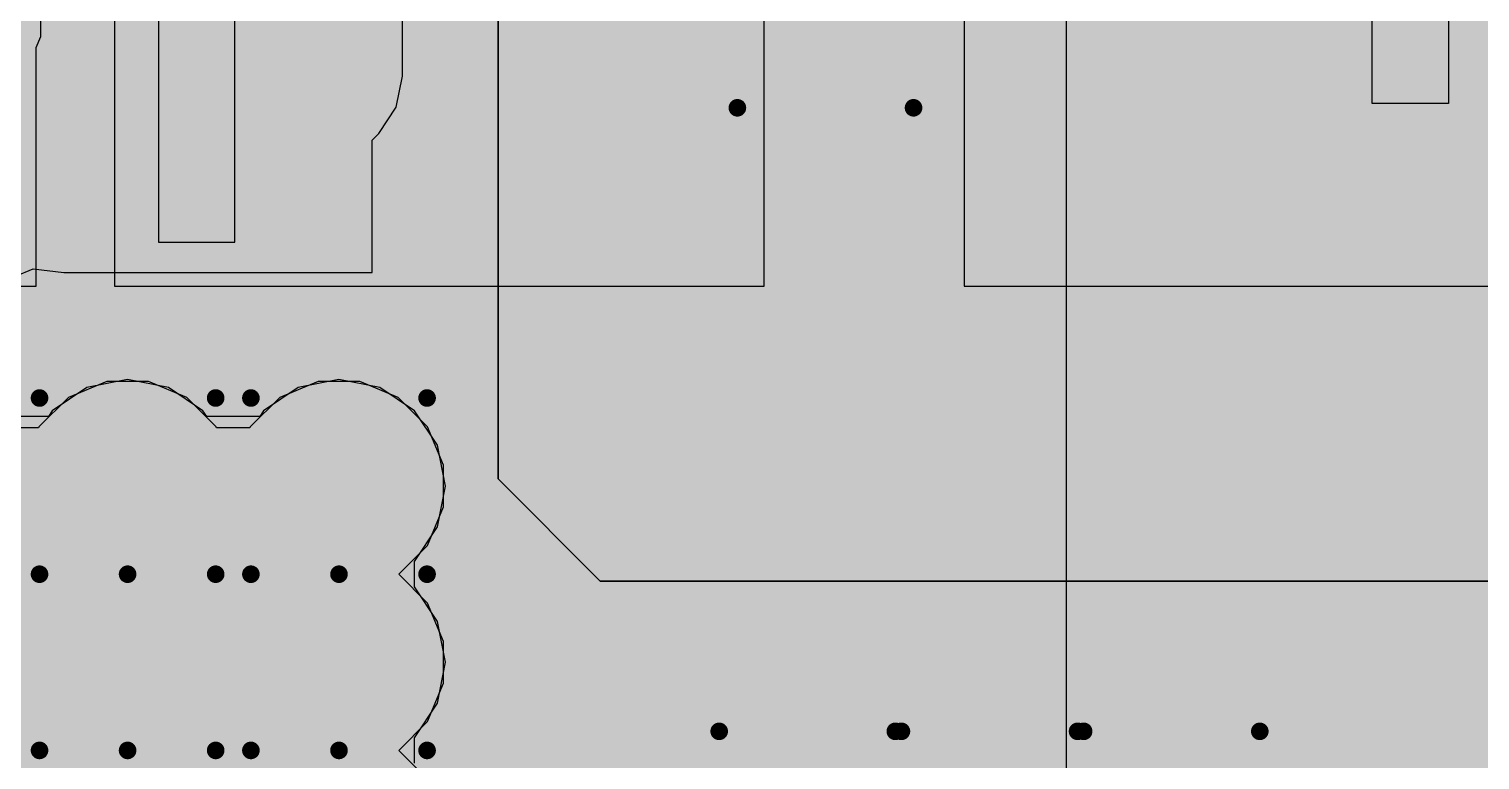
# Model space of a CAD drawing. Header units: inches. Extents: x -6 to 284, y -12 to 154.
# Drawn here: x 37.869 to 42.053, y 1.289 to 3.397 of the extents above; entities that cross this region are included whole.
import ezdxf

# ---------------------------------------------------------------- set-up
doc = ezdxf.new("R2010")
doc.units = ezdxf.units.IN
for name, color, linetype in [('Bottom Layer', 5, 'Continuous'), ('Bottom Paste', 16, 'Continuous'), ('Bottom Solder', 6, 'Continuous'), ('Drill Drawing', 1, 'Continuous'), ('GND-1', 16, 'Continuous'), ('GND-2', 90, 'Continuous'), ('GND-3', 216, 'Continuous'), ('GND-4', 54, 'Continuous'), ('PWR-1', 156, 'Continuous'), ('PWR-2', 130, 'Continuous'), ('Signal L1', 76, 'Continuous'), ('Signal L2', 6, 'Continuous'), ('Top Layer', 1, 'Continuous'), ('Top Overlay', 2, 'Continuous'), ('Top Paste', 8, 'Continuous'), ('Top Solder', 216, 'Continuous'), ('Via Holes', 16, 'Continuous')]:
    doc.layers.add(name, color=color, linetype=linetype)

# ---------------------------------------------------------------- blocks, each defined once
blk = doc.blocks.new('68_QFN__7_7__B_120')
at = {"layer": 'Bottom Layer'}
for points in [[(-2.815, 2.815), (2.815, 2.815), (2.815, -2.815), (-2.815, -2.815)], [(-2.34, -3.035), (-2.34, -3.835), (-2.56, -3.835), (-2.56, -3.035)], [(-1.99, -3.035), (-1.99, -3.835), (-2.21, -3.835), (-2.21, -3.035)], [(-1.64, -3.035), (-1.64, -3.835), (-1.86, -3.835), (-1.86, -3.035)], [(-1.29, -3.035), (-1.29, -3.835), (-1.51, -3.835), (-1.51, -3.035)], [(-0.94, -3.035), (-0.94, -3.835), (-1.16, -3.835), (-1.16, -3.035)], [(-0.59, -3.035), (-0.59, -3.835), (-0.81, -3.835), (-0.81, -3.035)], [(-0.24, -3.035), (-0.24, -3.835), (-0.46, -3.835), (-0.46, -3.035)], [(0.11, -3.035), (0.11, -3.835), (-0.11, -3.835), (-0.11, -3.035)], [(0.46, -3.035), (0.46, -3.835), (0.24, -3.835), (0.24, -3.035)], [(0.81, -3.035), (0.81, -3.835), (0.59, -3.835), (0.59, -3.035)], [(1.16, -3.035), (1.16, -3.835), (0.94, -3.835), (0.94, -3.035)], [(1.51, -3.035), (1.51, -3.835), (1.29, -3.835), (1.29, -3.035)]]:
    blk.add_hatch(color=5, dxfattribs=at).paths.add_polyline_path(points)
at = {"layer": 'Bottom Paste'}
for points in [[(-2.34, -3.035), (-2.34, -3.835), (-2.56, -3.835), (-2.56, -3.035)], [(-1.99, -3.035), (-1.99, -3.835), (-2.21, -3.835), (-2.21, -3.035)], [(-1.64, -3.035), (-1.64, -3.835), (-1.86, -3.835), (-1.86, -3.035)], [(-1.29, -3.035), (-1.29, -3.835), (-1.51, -3.835), (-1.51, -3.035)], [(-0.94, -3.035), (-0.94, -3.835), (-1.16, -3.835), (-1.16, -3.035)], [(-0.59, -3.035), (-0.59, -3.835), (-0.81, -3.835), (-0.81, -3.035)], [(-0.24, -3.035), (-0.24, -3.835), (-0.46, -3.835), (-0.46, -3.035)], [(0.11, -3.035), (0.11, -3.835), (-0.11, -3.835), (-0.11, -3.035)], [(0.46, -3.035), (0.46, -3.835), (0.24, -3.835), (0.24, -3.035)], [(0.81, -3.035), (0.81, -3.835), (0.59, -3.835), (0.59, -3.035)], [(1.16, -3.035), (1.16, -3.835), (0.94, -3.835), (0.94, -3.035)], [(1.51, -3.035), (1.51, -3.835), (1.29, -3.835), (1.29, -3.035)]]:
    blk.add_hatch(color=16, dxfattribs=at).paths.add_polyline_path(points)
at = {"layer": 'Bottom Solder'}
for points in [[(-2.9166, 2.9166), (2.9166, 2.9166), (2.9166, -2.9166), (-2.9166, -2.9166)], [(-2.5884, -2.9334), (-2.5884, -3.9366), (-3.0116, -3.9366), (-3.0116, -2.9334)], [(-2.2384, -2.9334), (-2.2384, -3.9366), (-2.6616, -3.9366), (-2.6616, -2.9334)], [(-1.8884, -2.9334), (-1.8884, -3.9366), (-2.3116, -3.9366), (-2.3116, -2.9334)], [(-1.5384, -2.9334), (-1.5384, -3.9366), (-1.9616, -3.9366), (-1.9616, -2.9334)], [(-1.1884, -2.9334), (-1.1884, -3.9366), (-1.6116, -3.9366), (-1.6116, -2.9334)], [(-0.8384, -2.9334), (-0.8384, -3.9366), (-1.2616, -3.9366), (-1.2616, -2.9334)], [(-0.4884, -2.9334), (-0.4884, -3.9366), (-0.9116, -3.9366), (-0.9116, -2.9334)], [(-0.1384, -2.9334), (-0.1384, -3.9366), (-0.5616, -3.9366), (-0.5616, -2.9334)], [(0.2116, -2.9334), (0.2116, -3.9366), (-0.2116, -3.9366), (-0.2116, -2.9334)], [(0.5616, -2.9334), (0.5616, -3.9366), (0.1384, -3.9366), (0.1384, -2.9334)], [(0.9116, -2.9334), (0.9116, -3.9366), (0.4884, -3.9366), (0.4884, -2.9334)], [(1.2616, -2.9334), (1.2616, -3.9366), (0.8384, -3.9366), (0.8384, -2.9334)], [(1.6116, -2.9334), (1.6116, -3.9366), (1.1884, -3.9366), (1.1884, -2.9334)]]:
    blk.add_hatch(color=6, dxfattribs=at).paths.add_polyline_path(points)
blk = doc.blocks.new('X322524MOB4SI__123')
at = {"layer": 'Top Layer'}
for points in [[(-1.8, 1.45), (-0.4, 1.45), (-0.4, 0.25), (-1.8, 0.25)], [(0.4, 1.45), (1.8, 1.45), (1.8, 0.25), (0.4, 0.25)], [(-1.8, -0.25), (-0.4, -0.25), (-0.4, -1.45), (-1.8, -1.45)], [(0.4, -0.25), (1.8, -0.25), (1.8, -1.45), (0.4, -1.45)]]:
    blk.add_hatch(color=1, dxfattribs=at).paths.add_polyline_path(points)
at = {"layer": 'Top Paste'}
for points in [[(-1.8, 1.45), (-0.4, 1.45), (-0.4, 0.25), (-1.8, 0.25)], [(0.4, 1.45), (1.8, 1.45), (1.8, 0.25), (0.4, 0.25)], [(-1.8, -0.25), (-0.4, -0.25), (-0.4, -1.45), (-1.8, -1.45)], [(0.4, -0.25), (1.8, -0.25), (1.8, -1.45), (0.4, -1.45)]]:
    blk.add_hatch(color=8, dxfattribs=at).paths.add_polyline_path(points)
at = {"layer": 'Top Solder'}
for points in [[(-1.9016, 1.5516), (-0.2984, 1.5516), (-0.2984, 0.1484), (-1.9016, 0.1484)], [(0.2984, 1.5516), (1.9016, 1.5516), (1.9016, 0.1484), (0.2984, 0.1484)], [(-1.9016, -0.1484), (-0.2984, -0.1484), (-0.2984, -1.5516), (-1.9016, -1.5516)], [(0.2984, -0.1484), (1.9016, -0.1484), (1.9016, -1.5516), (0.2984, -1.5516)]]:
    blk.add_hatch(color=216, dxfattribs=at).paths.add_polyline_path(points)
at = {"layer": 'Top Overlay'}
for points in [[(0.1778, 1.2954, 0.127, 0.127, 0), (-0.1778, 1.2954, 0.127, 0.127, 0)], [(-1.651, -0.0762, 0.127, 0.127, 0), (-1.651, 0.0762, 0.127, 0.127, 0)], [(1.651, -0.0762, 0.127, 0.127, 0), (1.651, 0.0762, 0.127, 0.127, 0)], [(-2.1336, -1.016, 0.2, 0.2, 0), (-2.1336, -0.7112, 0.2, 0.2, 0)], [(-1.9812, -0.8636, 0.2, 0.2, 0), (-2.1336, -0.7112, 0.2, 0.2, 0)], [(-2.1336, -1.016, 0.2, 0.2, 0), (-1.9812, -0.8636, 0.2, 0.2, 0)], [(0.1778, -1.2954, 0.127, 0.127, 0), (-0.1778, -1.2954, 0.127, 0.127, 0)]]:
    blk.add_lwpolyline(points, format="xyseb", dxfattribs=at)
for points in [[(-0.2095, 1.2954, 0.0635, 0.0635, 1), (-0.1461, 1.2954, 0.0635, 0.0635, 1)], [(0.1461, 1.2954, 0.0635, 0.0635, 1), (0.2095, 1.2954, 0.0635, 0.0635, 1)], [(-1.6827, 0.0762, 0.0635, 0.0635, 1), (-1.6193, 0.0762, 0.0635, 0.0635, 1)], [(1.6193, 0.0762, 0.0635, 0.0635, 1), (1.6827, 0.0762, 0.0635, 0.0635, 1)], [(-1.6827, -0.0762, 0.0635, 0.0635, 1), (-1.6193, -0.0762, 0.0635, 0.0635, 1)], [(1.6193, -0.0762, 0.0635, 0.0635, 1), (1.6827, -0.0762, 0.0635, 0.0635, 1)], [(-2.1836, -0.7112, 0.1, 0.1, 1), (-2.0836, -0.7112, 0.1, 0.1, 1)], [(-2.1836, -0.7112, 0.1, 0.1, 1), (-2.0836, -0.7112, 0.1, 0.1, 1)], [(-2.0312, -0.8636, 0.1, 0.1, 1), (-1.9312, -0.8636, 0.1, 0.1, 1)], [(-2.0312, -0.8636, 0.1, 0.1, 1), (-1.9312, -0.8636, 0.1, 0.1, 1)], [(-2.1836, -1.016, 0.1, 0.1, 1), (-2.0836, -1.016, 0.1, 0.1, 1)], [(-2.1836, -1.016, 0.1, 0.1, 1), (-2.0836, -1.016, 0.1, 0.1, 1)], [(-0.2095, -1.2954, 0.0635, 0.0635, 1), (-0.1461, -1.2954, 0.0635, 0.0635, 1)], [(0.1461, -1.2954, 0.0635, 0.0635, 1), (0.2095, -1.2954, 0.0635, 0.0635, 1)]]:
    blk.add_lwpolyline(points, format="xyseb", close=True, dxfattribs=at)
blk = doc.blocks.new('C___0402_469')
at = {"layer": 'Top Layer'}
for points in [[(-0.6985, -0.3175), (-0.6985, 0.3175), (-0.2413, 0.3175), (-0.2413, -0.3175)], [(0.2413, -0.3175), (0.2413, 0.3175), (0.6985, 0.3175), (0.6985, -0.3175)]]:
    blk.add_hatch(color=1, dxfattribs=at).paths.add_polyline_path(points)
at = {"layer": 'Top Paste'}
for points in [[(-0.6985, -0.3175), (-0.6985, 0.3175), (-0.2413, 0.3175), (-0.2413, -0.3175)], [(0.2413, -0.3175), (0.2413, 0.3175), (0.6985, 0.3175), (0.6985, -0.3175)]]:
    blk.add_hatch(color=8, dxfattribs=at).paths.add_polyline_path(points)
at = {"layer": 'Top Solder'}
for points in [[(-0.7585, -0.3775), (-0.7585, 0.3775), (-0.1813, 0.3775), (-0.1813, -0.3775)], [(0.1813, -0.3775), (0.1813, 0.3775), (0.7585, 0.3775), (0.7585, -0.3775)]]:
    blk.add_hatch(color=216, dxfattribs=at).paths.add_polyline_path(points)
at = {"layer": 'Top Overlay'}
for points in [[(-0.7874, -0.4064, 0.127, 0.127, 0), (-0.7874, 0.4064, 0.127, 0.127, 0)], [(-0.7874, 0.4064, 0.127, 0.127, 0), (-0.2794, 0.4064, 0.127, 0.127, 0)], [(0.2794, 0.4064, 0.127, 0.127, 0), (0.7874, 0.4064, 0.127, 0.127, 0)], [(0.7874, -0.4064, 0.127, 0.127, 0), (0.7874, 0.4064, 0.127, 0.127, 0)], [(-0.7874, -0.4064, 0.127, 0.127, 0), (-0.2794, -0.4064, 0.127, 0.127, 0)], [(0.2794, -0.4064, 0.127, 0.127, 0), (0.7874, -0.4064, 0.127, 0.127, 0)]]:
    blk.add_lwpolyline(points, format="xyseb", dxfattribs=at)
for points in [[(-0.8191, 0.4064, 0.0635, 0.0635, 1), (-0.7556, 0.4064, 0.0635, 0.0635, 1)], [(-0.8191, 0.4064, 0.0635, 0.0635, 1), (-0.7556, 0.4064, 0.0635, 0.0635, 1)], [(-0.3111, 0.4064, 0.0635, 0.0635, 1), (-0.2477, 0.4064, 0.0635, 0.0635, 1)], [(0.2477, 0.4064, 0.0635, 0.0635, 1), (0.3111, 0.4064, 0.0635, 0.0635, 1)], [(0.7556, 0.4064, 0.0635, 0.0635, 1), (0.8191, 0.4064, 0.0635, 0.0635, 1)], [(0.7556, 0.4064, 0.0635, 0.0635, 1), (0.8191, 0.4064, 0.0635, 0.0635, 1)], [(-0.8191, -0.4064, 0.0635, 0.0635, 1), (-0.7556, -0.4064, 0.0635, 0.0635, 1)], [(-0.8191, -0.4064, 0.0635, 0.0635, 1), (-0.7556, -0.4064, 0.0635, 0.0635, 1)], [(-0.3111, -0.4064, 0.0635, 0.0635, 1), (-0.2477, -0.4064, 0.0635, 0.0635, 1)], [(0.2477, -0.4064, 0.0635, 0.0635, 1), (0.3111, -0.4064, 0.0635, 0.0635, 1)], [(0.7556, -0.4064, 0.0635, 0.0635, 1), (0.8191, -0.4064, 0.0635, 0.0635, 1)], [(0.7556, -0.4064, 0.0635, 0.0635, 1), (0.8191, -0.4064, 0.0635, 0.0635, 1)]]:
    blk.add_lwpolyline(points, format="xyseb", close=True, dxfattribs=at)
blk = doc.blocks.new('C___0402_470')
at = {"layer": 'Top Layer'}
for points in [[(-0.6985, -0.3175), (-0.6985, 0.3175), (-0.2413, 0.3175), (-0.2413, -0.3175)], [(0.2413, -0.3175), (0.2413, 0.3175), (0.6985, 0.3175), (0.6985, -0.3175)]]:
    blk.add_hatch(color=1, dxfattribs=at).paths.add_polyline_path(points)
at = {"layer": 'Top Paste'}
for points in [[(-0.6985, -0.3175), (-0.6985, 0.3175), (-0.2413, 0.3175), (-0.2413, -0.3175)], [(0.2413, -0.3175), (0.2413, 0.3175), (0.6985, 0.3175), (0.6985, -0.3175)]]:
    blk.add_hatch(color=8, dxfattribs=at).paths.add_polyline_path(points)
at = {"layer": 'Top Solder'}
for points in [[(-0.7585, -0.3775), (-0.7585, 0.3775), (-0.1813, 0.3775), (-0.1813, -0.3775)], [(0.1813, -0.3775), (0.1813, 0.3775), (0.7585, 0.3775), (0.7585, -0.3775)]]:
    blk.add_hatch(color=216, dxfattribs=at).paths.add_polyline_path(points)
at = {"layer": 'Top Overlay'}
for points in [[(-0.7874, 0.4064, 0.127, 0.127, 0), (-0.7874, -0.4064, 0.127, 0.127, 0)], [(-0.7874, 0.4064, 0.127, 0.127, 0), (-0.2794, 0.4064, 0.127, 0.127, 0)], [(0.2794, 0.4064, 0.127, 0.127, 0), (0.7874, 0.4064, 0.127, 0.127, 0)], [(0.7874, 0.4064, 0.127, 0.127, 0), (0.7874, -0.4064, 0.127, 0.127, 0)], [(-0.7874, -0.4064, 0.127, 0.127, 0), (-0.2794, -0.4064, 0.127, 0.127, 0)], [(0.2794, -0.4064, 0.127, 0.127, 0), (0.7874, -0.4064, 0.127, 0.127, 0)]]:
    blk.add_lwpolyline(points, format="xyseb", dxfattribs=at)
for points in [[(-0.8191, 0.4064, 0.0635, 0.0635, 1), (-0.7556, 0.4064, 0.0635, 0.0635, 1)], [(-0.8191, 0.4064, 0.0635, 0.0635, 1), (-0.7556, 0.4064, 0.0635, 0.0635, 1)], [(-0.3111, 0.4064, 0.0635, 0.0635, 1), (-0.2477, 0.4064, 0.0635, 0.0635, 1)], [(0.2477, 0.4064, 0.0635, 0.0635, 1), (0.3111, 0.4064, 0.0635, 0.0635, 1)], [(0.7556, 0.4064, 0.0635, 0.0635, 1), (0.8191, 0.4064, 0.0635, 0.0635, 1)], [(0.7556, 0.4064, 0.0635, 0.0635, 1), (0.8191, 0.4064, 0.0635, 0.0635, 1)], [(-0.8191, -0.4064, 0.0635, 0.0635, 1), (-0.7556, -0.4064, 0.0635, 0.0635, 1)], [(-0.8191, -0.4064, 0.0635, 0.0635, 1), (-0.7556, -0.4064, 0.0635, 0.0635, 1)], [(-0.3111, -0.4064, 0.0635, 0.0635, 1), (-0.2477, -0.4064, 0.0635, 0.0635, 1)], [(0.2477, -0.4064, 0.0635, 0.0635, 1), (0.3111, -0.4064, 0.0635, 0.0635, 1)], [(0.7556, -0.4064, 0.0635, 0.0635, 1), (0.8191, -0.4064, 0.0635, 0.0635, 1)], [(0.7556, -0.4064, 0.0635, 0.0635, 1), (0.8191, -0.4064, 0.0635, 0.0635, 1)]]:
    blk.add_lwpolyline(points, format="xyseb", close=True, dxfattribs=at)

msp = doc.modelspace()

# ---------------------------------------------------------------- hatches: boundary and pattern name
at = {"layer": 'Bottom Layer'}
for points in [[(37.8944, 3.1818), (37.8944, 1.8468), (38.1122, 1.8468), (38.1122, 3.1818)], [(39.9944, 3.1818), (39.9944, 1.8468), (40.2122, 1.8468), (40.2122, 3.1818)], [(40.3444, 3.1818), (40.3444, 1.8468), (40.5622, 1.8468), (40.5622, 3.1818)]]:
    msp.add_hatch(color=5, dxfattribs=at).paths.add_polyline_path(points)
h = msp.add_hatch(color=5, dxfattribs=at)
edge = h.paths.add_edge_path()
edge.add_arc((38.153, 2.0787), 0.2, 0, 360)
h = msp.add_hatch(color=5, dxfattribs=at)
edge = h.paths.add_edge_path()
edge.add_arc((38.7626, 2.0787), 0.2, 0, 360)
h = msp.add_hatch(color=5, dxfattribs=at)
edge = h.paths.add_edge_path()
edge.add_arc((38.153, 1.5707), 0.2, 0, 360)
h = msp.add_hatch(color=5, dxfattribs=at)
edge = h.paths.add_edge_path()
edge.add_arc((38.7626, 1.5707), 0.2, 0, 360)
at = {"layer": 'GND-1'}
h = msp.add_hatch(color=16, dxfattribs=at)
edge = h.paths.add_edge_path()
edge.add_arc((40.1655, 3.4234), 0.15, 0, 360)
h = msp.add_hatch(color=16, dxfattribs=at)
edge = h.paths.add_edge_path()
edge.add_arc((38.153, 2.0787), 0.2, 0, 360)
h = msp.add_hatch(color=16, dxfattribs=at)
edge = h.paths.add_edge_path()
edge.add_arc((38.7626, 2.0787), 0.2, 0, 360)
h = msp.add_hatch(color=16, dxfattribs=at)
edge = h.paths.add_edge_path()
edge.add_arc((38.153, 1.5707), 0.2, 0, 360)
h = msp.add_hatch(color=16, dxfattribs=at)
edge = h.paths.add_edge_path()
edge.add_arc((38.7626, 1.5707), 0.2, 0, 360)
at = {"layer": 'GND-2'}
h = msp.add_hatch(color=90, dxfattribs=at)
edge = h.paths.add_edge_path()
edge.add_arc((38.153, 2.0787), 0.2, 0, 360)
h = msp.add_hatch(color=90, dxfattribs=at)
edge = h.paths.add_edge_path()
edge.add_arc((38.7626, 2.0787), 0.2, 0, 360)
h = msp.add_hatch(color=90, dxfattribs=at)
edge = h.paths.add_edge_path()
edge.add_arc((38.153, 1.5707), 0.2, 0, 360)
h = msp.add_hatch(color=90, dxfattribs=at)
edge = h.paths.add_edge_path()
edge.add_arc((38.7626, 1.5707), 0.2, 0, 360)
at = {"layer": 'GND-3'}
h = msp.add_hatch(color=216, dxfattribs=at)
edge = h.paths.add_edge_path()
edge.add_arc((38.153, 2.0787), 0.2, 0, 360)
h = msp.add_hatch(color=216, dxfattribs=at)
edge = h.paths.add_edge_path()
edge.add_arc((38.7626, 2.0787), 0.2, 0, 360)
h = msp.add_hatch(color=216, dxfattribs=at)
edge = h.paths.add_edge_path()
edge.add_arc((38.153, 1.5707), 0.2, 0, 360)
h = msp.add_hatch(color=216, dxfattribs=at)
edge = h.paths.add_edge_path()
edge.add_arc((38.7626, 1.5707), 0.2, 0, 360)
at = {"layer": 'GND-4'}
h = msp.add_hatch(color=54, dxfattribs=at)
edge = h.paths.add_edge_path()
edge.add_arc((38.153, 2.0787), 0.2, 0, 360)
h = msp.add_hatch(color=54, dxfattribs=at)
edge = h.paths.add_edge_path()
edge.add_arc((38.7626, 2.0787), 0.2, 0, 360)
h = msp.add_hatch(color=54, dxfattribs=at)
edge = h.paths.add_edge_path()
edge.add_arc((38.153, 1.5707), 0.2, 0, 360)
h = msp.add_hatch(color=54, dxfattribs=at)
edge = h.paths.add_edge_path()
edge.add_arc((38.7626, 1.5707), 0.2, 0, 360)
at = {"layer": 'PWR-1'}
h = msp.add_hatch(color=156, dxfattribs=at)
edge = h.paths.add_edge_path()
edge.add_arc((38.153, 2.0787), 0.2, 0, 360)
h = msp.add_hatch(color=156, dxfattribs=at)
edge = h.paths.add_edge_path()
edge.add_arc((38.7626, 2.0787), 0.2, 0, 360)
h = msp.add_hatch(color=156, dxfattribs=at)
edge = h.paths.add_edge_path()
edge.add_arc((38.153, 1.5707), 0.2, 0, 360)
h = msp.add_hatch(color=156, dxfattribs=at)
edge = h.paths.add_edge_path()
edge.add_arc((38.7626, 1.5707), 0.2, 0, 360)
at = {"layer": 'PWR-2'}
h = msp.add_hatch(color=130, dxfattribs=at)
edge = h.paths.add_edge_path()
edge.add_arc((38.153, 2.0787), 0.2, 0, 360)
h = msp.add_hatch(color=130, dxfattribs=at)
edge = h.paths.add_edge_path()
edge.add_arc((38.7626, 2.0787), 0.2, 0, 360)
h = msp.add_hatch(color=130, dxfattribs=at)
edge = h.paths.add_edge_path()
edge.add_arc((38.153, 1.5707), 0.2, 0, 360)
h = msp.add_hatch(color=130, dxfattribs=at)
edge = h.paths.add_edge_path()
edge.add_arc((38.7626, 1.5707), 0.2, 0, 360)
at = {"layer": 'Signal L1'}
h = msp.add_hatch(color=76, dxfattribs=at)
edge = h.paths.add_edge_path()
edge.add_arc((40.1655, 3.4234), 0.15, 0, 360)
h = msp.add_hatch(color=76, dxfattribs=at)
edge = h.paths.add_edge_path()
edge.add_arc((38.153, 2.0787), 0.2, 0, 360)
h = msp.add_hatch(color=76, dxfattribs=at)
edge = h.paths.add_edge_path()
edge.add_arc((38.7626, 2.0787), 0.2, 0, 360)
h = msp.add_hatch(color=76, dxfattribs=at)
edge = h.paths.add_edge_path()
edge.add_arc((38.153, 1.5707), 0.2, 0, 360)
h = msp.add_hatch(color=76, dxfattribs=at)
edge = h.paths.add_edge_path()
edge.add_arc((38.7626, 1.5707), 0.2, 0, 360)
at = {"layer": 'Signal L2'}
h = msp.add_hatch(color=6, dxfattribs=at)
edge = h.paths.add_edge_path()
edge.add_arc((38.153, 2.0787), 0.2, 0, 360)
h = msp.add_hatch(color=6, dxfattribs=at)
edge = h.paths.add_edge_path()
edge.add_arc((38.7626, 2.0787), 0.2, 0, 360)
h = msp.add_hatch(color=6, dxfattribs=at)
edge = h.paths.add_edge_path()
edge.add_arc((38.153, 1.5707), 0.2, 0, 360)
h = msp.add_hatch(color=6, dxfattribs=at)
edge = h.paths.add_edge_path()
edge.add_arc((38.7626, 1.5707), 0.2, 0, 360)
at = {"layer": 'Top Layer'}
h = msp.add_hatch(color=1, dxfattribs=at)
edge = h.paths.add_edge_path()
edge.add_arc((40.1655, 3.4234), 0.15, 0, 360)
h = msp.add_hatch(color=1, dxfattribs=at)
edge = h.paths.add_edge_path()
edge.add_arc((38.153, 2.0787), 0.2, 0, 360)
h = msp.add_hatch(color=1, dxfattribs=at)
edge = h.paths.add_edge_path()
edge.add_arc((38.7626, 2.0787), 0.2, 0, 360)
h = msp.add_hatch(color=1, dxfattribs=at)
edge = h.paths.add_edge_path()
edge.add_arc((38.153, 1.5707), 0.2, 0, 360)
h = msp.add_hatch(color=1, dxfattribs=at)
edge = h.paths.add_edge_path()
edge.add_arc((38.7626, 1.5707), 0.2, 0, 360)
msp.add_hatch(color=1, dxfattribs=at).paths.add_polyline_path([(39.7593, -1.8899), (41.6988, -1.8899), (41.6988, 1.3781), (39.7593, 1.3781)])
at = {"layer": 'Via Holes'}
h = msp.add_hatch(color=7, dxfattribs=at)
edge = h.paths.add_edge_path()
edge.add_arc((40.1655, 3.4234), 0.075, 0, 360)
h = msp.add_hatch(color=7, dxfattribs=at)
edge = h.paths.add_edge_path()
edge.add_arc((38.153, 2.0787), 0.1, 0, 360)
h = msp.add_hatch(color=7, dxfattribs=at)
edge = h.paths.add_edge_path()
edge.add_arc((38.7626, 2.0787), 0.1, 0, 360)
h = msp.add_hatch(color=7, dxfattribs=at)
edge = h.paths.add_edge_path()
edge.add_arc((38.153, 1.5707), 0.1, 0, 360)
h = msp.add_hatch(color=7, dxfattribs=at)
edge = h.paths.add_edge_path()
edge.add_arc((38.7626, 1.5707), 0.1, 0, 360)

# ---------------------------------------------------------------- linework, layer by layer
at = {"layer": 'Bottom Layer'}
for p, q in [((38.4622, 2.7818), (38.4622, 3.9089)), ((37.9027, 3.3754), (37.9027, 3.6518)), ((38.2422, 3.662), (38.2422, 2.7818)), ((39.9892, 2.6548), (39.9892, 3.6412)), ((38.1152, 3.6335), (38.1152, 2.6548)), ((40.5652, 3.6279), (40.5652, 2.6548)), ((41.9622, 3.6031), (41.9622, 3.1818)), ((41.7422, 3.1818), (41.7422, 3.5822)), ((37.8892, 3.3429), (37.9027, 3.3754)), ((37.8892, 2.6548), (37.8892, 3.3429)), ((41.9622, 3.1818), (41.7422, 3.1818)), ((38.2422, 2.7818), (38.4622, 2.7818)), ((36.4942, 2.6548), (37.8892, 2.6548)), ((38.1152, 2.6548), (39.9892, 2.6548)), ((40.5652, 2.6548), (42.3102, 2.6548))]:
    msp.add_line(p, q, dxfattribs=at)
for points in [[(38.7073, 3.1869, 0.2032, 0.2032, 0), (38.7073, 4.1118, 0.2032, 0.2032, 0)], [(39.0522, 3.1818, 0.127, 0.127, 0), (39.0522, 3.9002, 0.127, 0.127, 0)], [(38.3522, 3.1818, 0.2032, 0.2032, 0), (38.3522, 3.7924, 0.2032, 0.2032, 0)], [(41.1522, 3.1818, 0.2032, 0.2032, 0), (41.1522, 3.7703, 0.2032, 0.2032, 0)], [(39.7462, 3.1878, 0.127, 0.127, 0), (39.7462, 3.7169, 0.127, 0.127, 0)], [(40.7988, 3.1853, 0.1778, 0.1778, 0), (40.7988, 3.7056, 0.1778, 0.1778, 0)], [(41.5106, 3.1902, 0.2032, 0.2032, 0), (41.5106, 3.6872, 0.2032, 0.2032, 0)], [(41.8987, 3.2283, 0.127, 0.127, 0), (41.8987, 3.6493, 0.127, 0.127, 0)], [(38.7022, 3.1818, 0.2032, 0.2032, 0), (38.7073, 3.1869, 0.2032, 0.2032, 0)], [(40.7988, 3.1853, 0.1778, 0.1778, 0), (40.8023, 3.1818, 0.1778, 0.1778, 0)], [(41.5022, 3.1818, 0.2032, 0.2032, 0), (41.5106, 3.1902, 0.2032, 0.2032, 0)], [(41.8522, 3.1818, 0.127, 0.127, 0), (41.8987, 3.2283, 0.127, 0.127, 0)]]:
    msp.add_lwpolyline(points, format="xyseb", dxfattribs=at)
for points in [[(38.3014, 3.1818, 0.1016, 0.1016, 1), (38.403, 3.1818, 0.1016, 0.1016, 1)], [(38.6514, 3.1818, 0.1016, 0.1016, 1), (38.753, 3.1818, 0.1016, 0.1016, 1)], [(38.6565, 3.1869, 0.1016, 0.1016, 1), (38.7581, 3.1869, 0.1016, 0.1016, 1)], [(38.6565, 3.1869, 0.1016, 0.1016, 1), (38.7581, 3.1869, 0.1016, 0.1016, 1)], [(40.7544, 3.1853, 0.0889, 0.0889, 1), (40.8433, 3.1853, 0.0889, 0.0889, 1)], [(40.7544, 3.1853, 0.0889, 0.0889, 1), (40.8433, 3.1853, 0.0889, 0.0889, 1)], [(40.7578, 3.1818, 0.0889, 0.0889, 1), (40.8467, 3.1818, 0.0889, 0.0889, 1)], [(41.1014, 3.1818, 0.1016, 0.1016, 1), (41.203, 3.1818, 0.1016, 0.1016, 1)], [(41.4514, 3.1818, 0.1016, 0.1016, 1), (41.553, 3.1818, 0.1016, 0.1016, 1)], [(41.4598, 3.1902, 0.1016, 0.1016, 1), (41.5614, 3.1902, 0.1016, 0.1016, 1)], [(41.4598, 3.1902, 0.1016, 0.1016, 1), (41.5614, 3.1902, 0.1016, 0.1016, 1)], [(41.867, 3.2283, 0.0635, 0.0635, 1), (41.9305, 3.2283, 0.0635, 0.0635, 1)], [(41.867, 3.2283, 0.0635, 0.0635, 1), (41.9305, 3.2283, 0.0635, 0.0635, 1)], [(39.0205, 3.1818, 0.0635, 0.0635, 1), (39.084, 3.1818, 0.0635, 0.0635, 1)], [(39.7144, 3.1878, 0.0635, 0.0635, 1), (39.7779, 3.1878, 0.0635, 0.0635, 1)], [(41.8205, 3.1818, 0.0635, 0.0635, 1), (41.884, 3.1818, 0.0635, 0.0635, 1)]]:
    msp.add_lwpolyline(points, format="xyseb", close=True, dxfattribs=at)
at = {"layer": 'Drill Drawing'}
for points in [[(39.9115, 3.1694, 0.0508, 0.0508, 0), (39.9115, 3.6774, 0.0508, 0.0508, 0)], [(40.4195, 3.1694, 0.0508, 0.0508, 0), (40.4195, 3.6774, 0.0508, 0.0508, 0)], [(39.9115, 3.1694, 0.0508, 0.0508, 0), (40.4195, 3.1694, 0.0508, 0.0508, 0)], [(37.899, 2.3327, 0.0508, 0.0508, 0), (38.407, 2.3327, 0.0508, 0.0508, 0)], [(37.899, 2.3327, 0.0508, 0.0508, 0), (38.153, 1.8247, 0.0508, 0.0508, 0)], [(38.153, 1.8247, 0.0508, 0.0508, 0), (38.407, 2.3327, 0.0508, 0.0508, 0)], [(38.5086, 2.3327, 0.0508, 0.0508, 0), (39.0166, 2.3327, 0.0508, 0.0508, 0)], [(38.5086, 2.3327, 0.0508, 0.0508, 0), (38.7626, 1.8247, 0.0508, 0.0508, 0)], [(38.7626, 1.8247, 0.0508, 0.0508, 0), (39.0166, 2.3327, 0.0508, 0.0508, 0)], [(37.899, 1.8247, 0.0508, 0.0508, 0), (38.407, 1.8247, 0.0508, 0.0508, 0)], [(37.899, 1.8247, 0.0508, 0.0508, 0), (38.153, 1.3167, 0.0508, 0.0508, 0)], [(38.153, 1.3167, 0.0508, 0.0508, 0), (38.407, 1.8247, 0.0508, 0.0508, 0)], [(38.5086, 1.8247, 0.0508, 0.0508, 0), (39.0166, 1.8247, 0.0508, 0.0508, 0)], [(38.5086, 1.8247, 0.0508, 0.0508, 0), (38.7626, 1.3167, 0.0508, 0.0508, 0)], [(38.7626, 1.3167, 0.0508, 0.0508, 0), (39.0166, 1.8247, 0.0508, 0.0508, 0)], [(39.859, 1.3717, 0.0508, 0.0508, 0), (40.367, 1.3717, 0.0508, 0.0508, 0)], [(39.859, 0.8637, 0.0508, 0.0508, 0), (39.859, 1.3717, 0.0508, 0.0508, 0)], [(40.367, 0.8637, 0.0508, 0.0508, 0), (40.367, 1.3717, 0.0508, 0.0508, 0)], [(40.3845, 1.3717, 0.0508, 0.0508, 0), (40.8925, 1.3717, 0.0508, 0.0508, 0)], [(40.3845, 0.8637, 0.0508, 0.0508, 0), (40.3845, 1.3717, 0.0508, 0.0508, 0)], [(40.8925, 0.8637, 0.0508, 0.0508, 0), (40.8925, 1.3717, 0.0508, 0.0508, 0)], [(40.91, 1.3717, 0.0508, 0.0508, 0), (41.418, 1.3717, 0.0508, 0.0508, 0)], [(40.91, 0.8637, 0.0508, 0.0508, 0), (40.91, 1.3717, 0.0508, 0.0508, 0)], [(41.418, 0.8637, 0.0508, 0.0508, 0), (41.418, 1.3717, 0.0508, 0.0508, 0)], [(37.899, 1.3167, 0.0508, 0.0508, 0), (38.407, 1.3167, 0.0508, 0.0508, 0)], [(37.899, 1.3167, 0.0508, 0.0508, 0), (38.153, 0.8087, 0.0508, 0.0508, 0)], [(38.153, 0.8087, 0.0508, 0.0508, 0), (38.407, 1.3167, 0.0508, 0.0508, 0)], [(38.5086, 1.3167, 0.0508, 0.0508, 0), (39.0166, 1.3167, 0.0508, 0.0508, 0)], [(38.5086, 1.3167, 0.0508, 0.0508, 0), (38.7626, 0.8087, 0.0508, 0.0508, 0)], [(38.7626, 0.8087, 0.0508, 0.0508, 0), (39.0166, 1.3167, 0.0508, 0.0508, 0)]]:
    msp.add_lwpolyline(points, format="xyseb", dxfattribs=at)
for points in [[(39.8988, 3.1694, 0.0254, 0.0254, 1), (39.9242, 3.1694, 0.0254, 0.0254, 1)], [(39.8988, 3.1694, 0.0254, 0.0254, 1), (39.9242, 3.1694, 0.0254, 0.0254, 1)], [(40.4068, 3.1694, 0.0254, 0.0254, 1), (40.4322, 3.1694, 0.0254, 0.0254, 1)], [(40.4068, 3.1694, 0.0254, 0.0254, 1), (40.4322, 3.1694, 0.0254, 0.0254, 1)], [(37.8863, 2.3327, 0.0254, 0.0254, 1), (37.9117, 2.3327, 0.0254, 0.0254, 1)], [(37.8863, 2.3327, 0.0254, 0.0254, 1), (37.9117, 2.3327, 0.0254, 0.0254, 1)], [(38.3943, 2.3327, 0.0254, 0.0254, 1), (38.4197, 2.3327, 0.0254, 0.0254, 1)], [(38.3943, 2.3327, 0.0254, 0.0254, 1), (38.4197, 2.3327, 0.0254, 0.0254, 1)], [(38.4959, 2.3327, 0.0254, 0.0254, 1), (38.5213, 2.3327, 0.0254, 0.0254, 1)], [(38.4959, 2.3327, 0.0254, 0.0254, 1), (38.5213, 2.3327, 0.0254, 0.0254, 1)], [(39.0039, 2.3327, 0.0254, 0.0254, 1), (39.0293, 2.3327, 0.0254, 0.0254, 1)], [(39.0039, 2.3327, 0.0254, 0.0254, 1), (39.0293, 2.3327, 0.0254, 0.0254, 1)], [(37.8863, 1.8247, 0.0254, 0.0254, 1), (37.9117, 1.8247, 0.0254, 0.0254, 1)], [(37.8863, 1.8247, 0.0254, 0.0254, 1), (37.9117, 1.8247, 0.0254, 0.0254, 1)], [(38.1403, 1.8247, 0.0254, 0.0254, 1), (38.1657, 1.8247, 0.0254, 0.0254, 1)], [(38.1403, 1.8247, 0.0254, 0.0254, 1), (38.1657, 1.8247, 0.0254, 0.0254, 1)], [(38.3943, 1.8247, 0.0254, 0.0254, 1), (38.4197, 1.8247, 0.0254, 0.0254, 1)], [(38.3943, 1.8247, 0.0254, 0.0254, 1), (38.4197, 1.8247, 0.0254, 0.0254, 1)], [(38.4959, 1.8247, 0.0254, 0.0254, 1), (38.5213, 1.8247, 0.0254, 0.0254, 1)], [(38.4959, 1.8247, 0.0254, 0.0254, 1), (38.5213, 1.8247, 0.0254, 0.0254, 1)], [(38.7499, 1.8247, 0.0254, 0.0254, 1), (38.7753, 1.8247, 0.0254, 0.0254, 1)], [(38.7499, 1.8247, 0.0254, 0.0254, 1), (38.7753, 1.8247, 0.0254, 0.0254, 1)], [(39.0039, 1.8247, 0.0254, 0.0254, 1), (39.0293, 1.8247, 0.0254, 0.0254, 1)], [(39.0039, 1.8247, 0.0254, 0.0254, 1), (39.0293, 1.8247, 0.0254, 0.0254, 1)], [(39.8463, 1.3717, 0.0254, 0.0254, 1), (39.8717, 1.3717, 0.0254, 0.0254, 1)], [(39.8463, 1.3717, 0.0254, 0.0254, 1), (39.8717, 1.3717, 0.0254, 0.0254, 1)], [(40.3543, 1.3717, 0.0254, 0.0254, 1), (40.3797, 1.3717, 0.0254, 0.0254, 1)], [(40.3543, 1.3717, 0.0254, 0.0254, 1), (40.3797, 1.3717, 0.0254, 0.0254, 1)], [(40.3718, 1.3717, 0.0254, 0.0254, 1), (40.3972, 1.3717, 0.0254, 0.0254, 1)], [(40.3718, 1.3717, 0.0254, 0.0254, 1), (40.3972, 1.3717, 0.0254, 0.0254, 1)], [(40.8798, 1.3717, 0.0254, 0.0254, 1), (40.9052, 1.3717, 0.0254, 0.0254, 1)], [(40.8798, 1.3717, 0.0254, 0.0254, 1), (40.9052, 1.3717, 0.0254, 0.0254, 1)], [(40.8973, 1.3717, 0.0254, 0.0254, 1), (40.9227, 1.3717, 0.0254, 0.0254, 1)], [(40.8973, 1.3717, 0.0254, 0.0254, 1), (40.9227, 1.3717, 0.0254, 0.0254, 1)], [(41.4053, 1.3717, 0.0254, 0.0254, 1), (41.4307, 1.3717, 0.0254, 0.0254, 1)], [(41.4053, 1.3717, 0.0254, 0.0254, 1), (41.4307, 1.3717, 0.0254, 0.0254, 1)], [(37.8863, 1.3167, 0.0254, 0.0254, 1), (37.9117, 1.3167, 0.0254, 0.0254, 1)], [(37.8863, 1.3167, 0.0254, 0.0254, 1), (37.9117, 1.3167, 0.0254, 0.0254, 1)], [(38.1403, 1.3167, 0.0254, 0.0254, 1), (38.1657, 1.3167, 0.0254, 0.0254, 1)], [(38.1403, 1.3167, 0.0254, 0.0254, 1), (38.1657, 1.3167, 0.0254, 0.0254, 1)], [(38.3943, 1.3167, 0.0254, 0.0254, 1), (38.4197, 1.3167, 0.0254, 0.0254, 1)], [(38.3943, 1.3167, 0.0254, 0.0254, 1), (38.4197, 1.3167, 0.0254, 0.0254, 1)], [(38.4959, 1.3167, 0.0254, 0.0254, 1), (38.5213, 1.3167, 0.0254, 0.0254, 1)], [(38.4959, 1.3167, 0.0254, 0.0254, 1), (38.5213, 1.3167, 0.0254, 0.0254, 1)], [(38.7499, 1.3167, 0.0254, 0.0254, 1), (38.7753, 1.3167, 0.0254, 0.0254, 1)], [(38.7499, 1.3167, 0.0254, 0.0254, 1), (38.7753, 1.3167, 0.0254, 0.0254, 1)], [(39.0039, 1.3167, 0.0254, 0.0254, 1), (39.0293, 1.3167, 0.0254, 0.0254, 1)], [(39.0039, 1.3167, 0.0254, 0.0254, 1), (39.0293, 1.3167, 0.0254, 0.0254, 1)]]:
    msp.add_lwpolyline(points, format="xyseb", close=True, dxfattribs=at)
at = {"layer": 'PWR-1'}
for p, q in [((38.153, 2.3862), (38.0353, 2.3628)), ((38.2706, 2.3628), (38.153, 2.3862)), ((38.7626, 2.3862), (38.6449, 2.3628)), ((38.8802, 2.3628), (38.7626, 2.3862)), ((38.0353, 2.3628), (37.9355, 2.2961)), ((38.3704, 2.2961), (38.2706, 2.3628)), ((38.6449, 2.3628), (38.5451, 2.2961)), ((38.98, 2.2961), (38.8802, 2.3628)), ((37.9245, 2.2797), (37.7718, 2.2797)), ((37.9355, 2.2961), (37.9245, 2.2797)), ((38.3814, 2.2797), (38.3704, 2.2961)), ((38.5341, 2.2797), (38.3814, 2.2797)), ((38.5451, 2.2961), (38.5341, 2.2797)), ((39.0467, 2.1964), (38.98, 2.2961)), ((39.0701, 2.0787), (39.0467, 2.1964)), ((39.0467, 1.961), (39.0701, 2.0787)), ((38.98, 1.8613), (39.0467, 1.961)), ((38.98, 1.7881), (38.98, 1.8613)), ((39.0467, 1.6884), (38.98, 1.7881)), ((39.0701, 1.5707), (39.0467, 1.6884)), ((39.0467, 1.453), (39.0701, 1.5707)), ((38.98, 1.3533), (39.0467, 1.453)), ((38.98, 1.2801), (38.98, 1.3533))]:
    msp.add_line(p, q, dxfattribs=at)
at = {"layer": 'PWR-2'}
for p, q in [((40.8597, 3.8309), (40.8597, -3.1562)), ((38.093, 2.3803), (37.9821, 2.3344)), ((38.213, 2.3803), (38.093, 2.3803)), ((38.3238, 2.3344), (38.213, 2.3803)), ((38.7026, 2.3803), (38.5917, 2.3344)), ((38.8226, 2.3803), (38.7026, 2.3803)), ((38.9334, 2.3344), (38.8226, 2.3803)), ((37.9821, 2.3344), (37.8973, 2.2495)), ((38.4086, 2.2495), (38.3238, 2.3344)), ((38.5917, 2.3344), (38.5069, 2.2495)), ((39.0182, 2.2495), (38.9334, 2.3344)), ((37.8963, 2.2471), (37.8, 2.2471)), ((37.8973, 2.2495), (37.8963, 2.2471)), ((38.4096, 2.2471), (38.4086, 2.2495)), ((38.5059, 2.2471), (38.4096, 2.2471)), ((38.5069, 2.2495), (38.5059, 2.2471)), ((39.0642, 2.1387), (39.0182, 2.2495)), ((39.0642, 2.0187), (39.0642, 2.1387)), ((39.0182, 1.9078), (39.0642, 2.0187)), ((38.9351, 1.8247), (39.0182, 1.9078)), ((39.0182, 1.7415), (38.9351, 1.8247)), ((39.0642, 1.6307), (39.0182, 1.7415)), ((39.0642, 1.5107), (39.0642, 1.6307)), ((39.0182, 1.3998), (39.0642, 1.5107)), ((38.9351, 1.3167), (39.0182, 1.3998)), ((39.0182, 1.2335), (38.9351, 1.3167))]:
    msp.add_line(p, q, dxfattribs=at)
for points in [[(41.7278, -3.744, 0.254, 0.254, 0), (41.7278, 4.0529, 0.254, 0.254, 0)], [(41.1187, -3.2635, 0.254, 0.254, 0), (41.1187, 3.9381, 0.254, 0.254, 0)]]:
    msp.add_lwpolyline(points, format="xyseb", dxfattribs=at)
at = {"layer": 'Signal L1'}
for points in [[(35.7818, 2.9853, 0.1016, 0.1016, 0), (47.9545, 2.9853, 0.1016, 0.1016, 0)], [(34.1684, 2.7133, 0.1016, 0.1016, 0), (49.894, 2.7133, 0.1016, 0.1016, 0)], [(34.1684, 2.4593, 0.1016, 0.1016, 0), (49.8612, 2.4593, 0.1016, 0.1016, 0)]]:
    msp.add_lwpolyline(points, format="xyseb", dxfattribs=at)
at = {"layer": 'Signal L2'}
msp.add_lwpolyline([(41.3135, 4.2312, 0.1041, 0.1041, 0), (42.2711, 3.2736, 0.1041, 0.1041, 0)], format="xyseb", dxfattribs=at)
at = {"layer": 'Top Layer'}
for p, q in [((39.2216, 2.0992), (39.2216, 6.0347)), ((39.2216, 6.0347), (39.2216, 2.0992)), ((38.9455, 3.2602), (38.9455, 4.0505)), ((38.9277, 3.171), (38.9455, 3.2602)), ((38.8772, 3.0954), (38.9277, 3.171)), ((38.8583, 3.0765), (38.8772, 3.0954)), ((38.8583, 2.6949), (38.8583, 3.0765)), ((37.8296, 2.6844), (37.8804, 2.7055)), ((37.8804, 2.7055), (37.9693, 2.6949)), ((37.9693, 2.6949), (37.9693, 2.6949)), ((37.9693, 2.6949), (37.9693, 2.6949)), ((37.9693, 2.6949), (38.8583, 2.6949)), ((39.5162, 1.8046), (39.2216, 2.0992)), ((39.2216, 2.0992), (39.5162, 1.8046)), ((42.5239, 1.8046), (39.5162, 1.8046)), ((39.5162, 1.8046), (42.5239, 1.8046))]:
    msp.add_line(p, q, dxfattribs=at)
for points in [[(39.2216, 2.0992, 0.1778, 0.1778, 0), (39.2216, 5.945, 0.1778, 0.1778, 0)], [(38.7124, 3.2602, 0.2032, 0.2032, 0), (38.7124, 4.2439, 0.2032, 0.2032, 0)], [(41.7893, 2.9012, 0.1778, 0.1778, 0), (42.2543, 3.3662, 0.1778, 0.1778, 0)], [(38.5027, 3.0505, 0.2032, 0.2032, 0), (38.7124, 3.2602, 0.2032, 0.2032, 0)], [(38.4138, 3.0505, 0.2032, 0.2032, 0), (38.5027, 3.0505, 0.2032, 0.2032, 0)], [(40.1655, 1.8653, 0.254, 0.254, 0), (40.1655, 2.9012, 0.254, 0.254, 0)], [(39.2216, 2.0992, 0.1778, 0.1778, 0), (39.5162, 1.8046, 0.1778, 0.1778, 0)], [(39.5162, 1.8046, 0.1778, 0.1778, 0), (39.6548, 1.8046, 0.1778, 0.1778, 0)], [(39.6548, 1.8046, 0.1778, 0.1778, 0), (42.5239, 1.8046, 0.1778, 0.1778, 0)]]:
    msp.add_lwpolyline(points, format="xyseb", dxfattribs=at)
for points in [[(38.6616, 3.2602, 0.1016, 0.1016, 1), (38.7632, 3.2602, 0.1016, 0.1016, 1)], [(38.6616, 3.2602, 0.1016, 0.1016, 1), (38.7632, 3.2602, 0.1016, 0.1016, 1)], [(38.363, 3.0505, 0.1016, 0.1016, 1), (38.4646, 3.0505, 0.1016, 0.1016, 1)], [(38.4519, 3.0505, 0.1016, 0.1016, 1), (38.5535, 3.0505, 0.1016, 0.1016, 1)], [(38.4519, 3.0505, 0.1016, 0.1016, 1), (38.5535, 3.0505, 0.1016, 0.1016, 1)], [(40.102, 2.9012, 0.127, 0.127, 1), (40.229, 2.9012, 0.127, 0.127, 1)], [(41.7448, 2.9012, 0.0889, 0.0889, 1), (41.8337, 2.9012, 0.0889, 0.0889, 1)], [(39.1771, 2.0992, 0.0889, 0.0889, 1), (39.266, 2.0992, 0.0889, 0.0889, 1)], [(39.1771, 2.0992, 0.0889, 0.0889, 1), (39.266, 2.0992, 0.0889, 0.0889, 1)], [(40.102, 1.8653, 0.127, 0.127, 1), (40.229, 1.8653, 0.127, 0.127, 1)], [(39.4717, 1.8046, 0.0889, 0.0889, 1), (39.5606, 1.8046, 0.0889, 0.0889, 1)], [(39.4717, 1.8046, 0.0889, 0.0889, 1), (39.5606, 1.8046, 0.0889, 0.0889, 1)], [(39.6103, 1.8046, 0.0889, 0.0889, 1), (39.6992, 1.8046, 0.0889, 0.0889, 1)], [(39.6103, 1.8046, 0.0889, 0.0889, 1), (39.6992, 1.8046, 0.0889, 0.0889, 1)]]:
    msp.add_lwpolyline(points, format="xyseb", close=True, dxfattribs=at)

# ---------------------------------------------------------------- block references
for name, p, rotation in [('X322524MOB4SI__123', (40.9393, 4.0012), 270), ('68_QFN__7_7__B_120', (39.4022, -0.2532), 180), ('C___0402_470', (38.4138, 2.5806), 90)]:
    msp.add_blockref(name, p, dxfattribs=dict(rotation=rotation))
msp.add_blockref('C___0402_469', (42.1179, 1.16))

doc.saveas('drawing.dxf')
